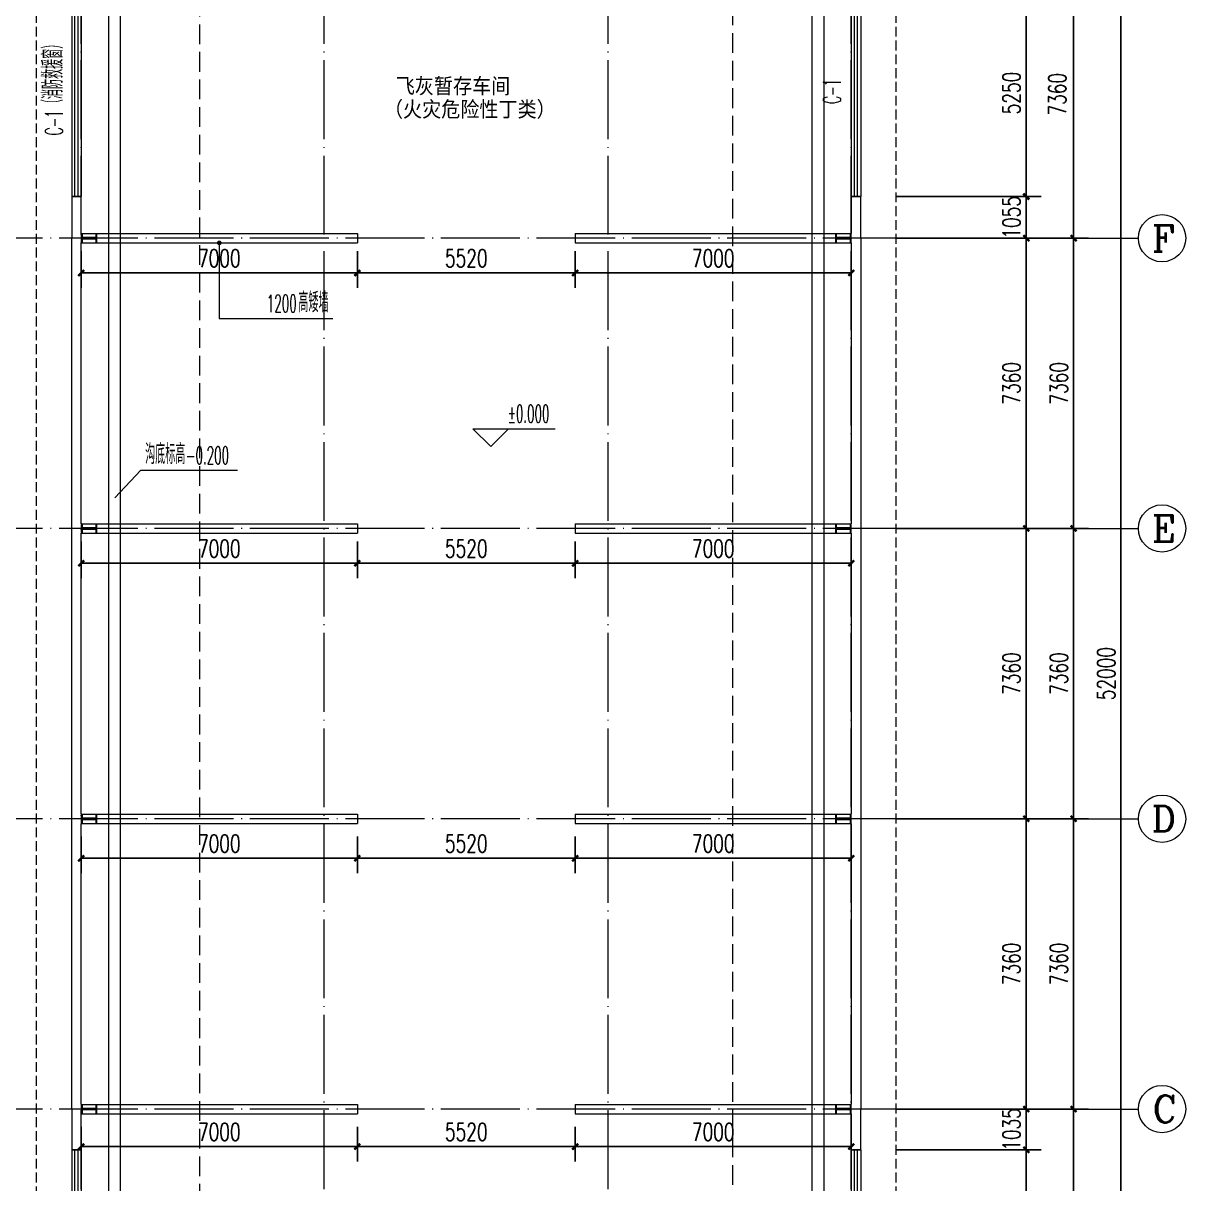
# Model space of a CAD drawing. Header units: inches. Extents: x -3733042 to -3450527, y 579159 to 997713.
# Drawn here: x -3712328 to -3682861, y 822457 to 851880 of the extents above; entities that cross this region are included whole.
import ezdxf

# ---------------------------------------------------------------- set-up
doc = ezdxf.new("R2010")
doc.units = ezdxf.units.IN
doc.header["$LTSCALE"] = 1000
doc.header["$MEASUREMENT"] = 0
doc.linetypes.add('DASH', pattern=[0.35, 0.25, -0.1])
doc.linetypes.add('DOTE', pattern=[2.42, 2, -0.2, 0.02, -0.2])
doc.layers.get('0').update_dxf_attribs({"lineweight": 18})
for name, color, linetype, lineweight in [('AXIS', 30, 'Continuous', 18), ('AXIS_TEXT', 7, 'Continuous', 18), ('COLUMN', 34, 'Continuous', 18), ('DIM_ELEV', 3, 'Continuous', 18), ('DIM_LEAD', 3, 'Continuous', 18), ('DOTE', 14, 'DOTE', 18), ('GROUND', 5, 'DASH', 18), ('PUB_DIM', 3, 'Continuous', 18), ('PUB_TEXT', 7, 'Continuous', 18), ('SURFACE', 255, 'Continuous', 18), ('WALL', 6, 'Continuous', 18), ('WINDOW', 4, 'Continuous', 18), ('WINDOW_TEXT', 7, 'Continuous', 18), ('地漏雨水管', 41, 'Continuous', 18)]:
    doc.layers.add(name, color=color, linetype=linetype, lineweight=lineweight)
doc.styles.add('_TCH_AXIS', font='complex.shx', dxfattribs={"bigfont": 'gbcbig.shx'})
doc.styles.add('_TCH_DIM', font='simplex.shx', dxfattribs={"width": 0.7, "bigfont": 'gbcbig.shx'})
doc.styles.add('_TCH_DIM_T3', font='simplex.shx', dxfattribs={"width": 0.705882, "bigfont": 'gbcbig.shx'})
doc.styles.add('_TCH_WINDOW', font='simplex.shx', dxfattribs={"width": 0.7, "bigfont": 'gbcbig.shx'})
doc.styles.add('COMPLEX', font='complex.shx')
doc.styles.add('HT', font='', dxfattribs={"width": 0.9})
doc.styles.get('HT').set_extended_font_data('黑体')
doc.dimstyles.new('_TCH_ARCH&&150', dxfattribs={"dimtxt": 446.25, "dimasz": 150, "dimexe": 375, "dimexo": 450, "dimgap": 150, "dimtad": 1, "dimdec": 0, "dimzin": 0, "dimdsep": 46, "dimtxsty": '_TCH_DIM_T3', "dimblk": 'ARCHTICK', "dimcen": 0.09, "dimdle": 300, "dimclrt": 7, "dimazin": 2, "dimtfac": 1, "dimtdec": 0, "dimtix": 1, "dimtmove": 2, "dimatfit": 3, "dimfxl": 1, "dimtolj": 1, "dimarcsym": 0})

# ---------------------------------------------------------------- blocks, each defined once
blk = doc.blocks.new('_ArchTick_2')
at = {"color": 0, "linetype": 'ByBlock'}
blk.add_lwpolyline([(-0.5, -0.5, 0.4, 0.4, 0), (0.5, 0.5, 0.4, 0.4, 0)], format="xyseb", dxfattribs=at)
blk = doc.blocks.new('*X626')
at = {"layer": 'AXIS', "color": 0, "lineweight": -2}
for p, q in [((-3690204, 823315), (-3686529, 823315)), ((-3686904, 818065), (-3686904, 823315)), ((-3690204, 818065), (-3686529, 818065))]:
    blk.add_line(p, q, dxfattribs=at)
at = {"layer": 'AXIS', "color": 0, "lineweight": -2, "xscale": 150, "yscale": 150, "zscale": 150}
for p, rotation in [((-3686904, 823315), 90), ((-3686904, 818065), 270)]:
    blk.add_blockref('_ArchTick_2', p, dxfattribs=dict(at, rotation=rotation))
at = {"layer": 'AXIS', "color": 7, "insert": (-3687277, 820690), "char_height": 446.2, "width": 1575, "attachment_point": 5, "rotation": 90, "style": '_TCH_DIM_T3'}
blk.add_mtext('5250', dxfattribs=at)
blk = doc.blocks.new('_ARCHTICK')
at = {"color": 0, "linetype": 'ByBlock', "const_width": 0.4}
blk.add_lwpolyline([(-0.5, -0.5), (0.5, 0.5)], dxfattribs=at)
blk = doc.blocks.new('*X627')
at = {"layer": 'AXIS', "color": 0, "lineweight": -2}
for p, q in [((-3686904, 824350), (-3686904, 824500)), ((-3690204, 824350), (-3686529, 824350)), ((-3686904, 823315), (-3686904, 824350)), ((-3690204, 823315), (-3686529, 823315)), ((-3686904, 823315), (-3686904, 823165))]:
    blk.add_line(p, q, dxfattribs=at)
at = {"layer": 'AXIS', "color": 0, "lineweight": -2, "xscale": 150, "yscale": 150, "zscale": 150}
for p, rotation in [((-3686904, 824350), 270), ((-3686904, 823315), 90)]:
    blk.add_blockref('_ArchTick_2', p, dxfattribs=dict(at, rotation=rotation))
at = {"layer": 'AXIS', "color": 7, "insert": (-3687277, 823833), "char_height": 446.2, "width": 1440, "attachment_point": 5, "rotation": 90, "style": '_TCH_DIM_T3'}
blk.add_mtext('1035', dxfattribs=at)
blk = doc.blocks.new('*X628')
at = {"layer": 'AXIS', "color": 0, "lineweight": -2}
for p, q in [((-3690204, 831710), (-3686529, 831710)), ((-3686904, 824350), (-3686904, 831710)), ((-3690204, 824350), (-3686529, 824350))]:
    blk.add_line(p, q, dxfattribs=at)
at = {"layer": 'AXIS', "color": 0, "lineweight": -2, "xscale": 150, "yscale": 150, "zscale": 150}
for p, rotation in [((-3686904, 831710), 90), ((-3686904, 824350), 270)]:
    blk.add_blockref('_ArchTick_2', p, dxfattribs=dict(at, rotation=rotation))
at = {"layer": 'AXIS', "color": 7, "insert": (-3687277, 828030), "char_height": 446.2, "width": 1620, "attachment_point": 5, "rotation": 90, "style": '_TCH_DIM_T3'}
blk.add_mtext('7360', dxfattribs=at)
blk = doc.blocks.new('*X629')
at = {"layer": 'AXIS', "color": 0, "lineweight": -2}
for p, q in [((-3690204, 839070), (-3686529, 839070)), ((-3686904, 831710), (-3686904, 839070)), ((-3690204, 831710), (-3686529, 831710))]:
    blk.add_line(p, q, dxfattribs=at)
at = {"layer": 'AXIS', "color": 0, "lineweight": -2, "xscale": 150, "yscale": 150, "zscale": 150}
for p, rotation in [((-3686904, 839070), 90), ((-3686904, 831710), 270)]:
    blk.add_blockref('_ArchTick_2', p, dxfattribs=dict(at, rotation=rotation))
at = {"layer": 'AXIS', "color": 7, "insert": (-3687277, 835390), "char_height": 446.2, "width": 1620, "attachment_point": 5, "rotation": 90, "style": '_TCH_DIM_T3'}
blk.add_mtext('7360', dxfattribs=at)
blk = doc.blocks.new('*X630')
at = {"layer": 'AXIS', "color": 0, "lineweight": -2}
for p, q in [((-3690204, 846430), (-3686529, 846430)), ((-3686904, 839070), (-3686904, 846430)), ((-3690204, 839070), (-3686529, 839070))]:
    blk.add_line(p, q, dxfattribs=at)
at = {"layer": 'AXIS', "color": 0, "lineweight": -2, "xscale": 150, "yscale": 150, "zscale": 150}
for p, rotation in [((-3686904, 846430), 90), ((-3686904, 839070), 270)]:
    blk.add_blockref('_ArchTick_2', p, dxfattribs=dict(at, rotation=rotation))
at = {"layer": 'AXIS', "color": 7, "insert": (-3687277, 842750), "char_height": 446.2, "width": 1620, "attachment_point": 5, "rotation": 90, "style": '_TCH_DIM_T3'}
blk.add_mtext('7360', dxfattribs=at)
blk = doc.blocks.new('*X631')
at = {"layer": 'AXIS', "color": 0, "lineweight": -2}
for p, q in [((-3690204, 847485), (-3686529, 847485)), ((-3686904, 847485), (-3686904, 847635)), ((-3686904, 846430), (-3686904, 847485)), ((-3690204, 846430), (-3686529, 846430)), ((-3686904, 846430), (-3686904, 846280))]:
    blk.add_line(p, q, dxfattribs=at)
at = {"layer": 'AXIS', "color": 0, "lineweight": -2, "xscale": 150, "yscale": 150, "zscale": 150}
for p, rotation in [((-3686904, 847485), 270), ((-3686904, 846430), 90)]:
    blk.add_blockref('_ArchTick_2', p, dxfattribs=dict(at, rotation=rotation))
at = {"layer": 'AXIS', "color": 7, "insert": (-3687277, 846958), "char_height": 446.2, "width": 1440, "attachment_point": 5, "rotation": 90, "style": '_TCH_DIM_T3'}
blk.add_mtext('1055', dxfattribs=at)
blk = doc.blocks.new('*X632')
at = {"layer": 'AXIS', "color": 0, "lineweight": -2}
for p, q in [((-3690204, 852735), (-3686529, 852735)), ((-3686904, 847485), (-3686904, 852735)), ((-3690204, 847485), (-3686529, 847485))]:
    blk.add_line(p, q, dxfattribs=at)
at = {"layer": 'AXIS', "color": 0, "lineweight": -2, "xscale": 150, "yscale": 150, "zscale": 150}
for p, rotation in [((-3686904, 852735), 90), ((-3686904, 847485), 270)]:
    blk.add_blockref('_ArchTick_2', p, dxfattribs=dict(at, rotation=rotation))
at = {"layer": 'AXIS', "color": 7, "insert": (-3687277, 850110), "char_height": 446.2, "width": 1575, "attachment_point": 5, "rotation": 90, "style": '_TCH_DIM_T3'}
blk.add_mtext('5250', dxfattribs=at)
blk = doc.blocks.new('*X638')
at = {"layer": 'AXIS', "color": 0, "lineweight": -2}
for p, q in [((-3689004, 824350), (-3685329, 824350)), ((-3685704, 816990), (-3685704, 824350)), ((-3689004, 816990), (-3685329, 816990))]:
    blk.add_line(p, q, dxfattribs=at)
at = {"layer": 'AXIS', "color": 0, "lineweight": -2, "xscale": 150, "yscale": 150, "zscale": 150}
for p, rotation in [((-3685704, 824350), 90), ((-3685704, 816990), 270)]:
    blk.add_blockref('_ArchTick_2', p, dxfattribs=dict(at, rotation=rotation))
at = {"layer": 'AXIS', "color": 7, "insert": (-3686077, 820670), "char_height": 446.2, "width": 1620, "attachment_point": 5, "rotation": 90, "style": '_TCH_DIM_T3'}
blk.add_mtext('7360', dxfattribs=at)
blk = doc.blocks.new('*X639')
at = {"layer": 'AXIS', "color": 0, "lineweight": -2}
for p, q in [((-3689004, 831710), (-3685329, 831710)), ((-3685704, 824350), (-3685704, 831710)), ((-3689004, 824350), (-3685329, 824350))]:
    blk.add_line(p, q, dxfattribs=at)
at = {"layer": 'AXIS', "color": 0, "lineweight": -2, "xscale": 150, "yscale": 150, "zscale": 150}
for p, rotation in [((-3685704, 831710), 90), ((-3685704, 824350), 270)]:
    blk.add_blockref('_ArchTick_2', p, dxfattribs=dict(at, rotation=rotation))
at = {"layer": 'AXIS', "color": 7, "insert": (-3686077, 828030), "char_height": 446.2, "width": 1620, "attachment_point": 5, "rotation": 90, "style": '_TCH_DIM_T3'}
blk.add_mtext('7360', dxfattribs=at)
blk = doc.blocks.new('*X640')
at = {"layer": 'AXIS', "color": 0, "lineweight": -2}
for p, q in [((-3689004, 839070), (-3685329, 839070)), ((-3685704, 831710), (-3685704, 839070)), ((-3689004, 831710), (-3685329, 831710))]:
    blk.add_line(p, q, dxfattribs=at)
at = {"layer": 'AXIS', "color": 0, "lineweight": -2, "xscale": 150, "yscale": 150, "zscale": 150}
for p, rotation in [((-3685704, 839070), 90), ((-3685704, 831710), 270)]:
    blk.add_blockref('_ArchTick_2', p, dxfattribs=dict(at, rotation=rotation))
at = {"layer": 'AXIS', "color": 7, "insert": (-3686077, 835390), "char_height": 446.2, "width": 1620, "attachment_point": 5, "rotation": 90, "style": '_TCH_DIM_T3'}
blk.add_mtext('7360', dxfattribs=at)
blk = doc.blocks.new('*X641')
at = {"layer": 'AXIS', "color": 0, "lineweight": -2}
for p, q in [((-3689004, 846430), (-3685329, 846430)), ((-3685704, 839070), (-3685704, 846430)), ((-3689004, 839070), (-3685329, 839070))]:
    blk.add_line(p, q, dxfattribs=at)
at = {"layer": 'AXIS', "color": 0, "lineweight": -2, "xscale": 150, "yscale": 150, "zscale": 150}
for p, rotation in [((-3685704, 846430), 90), ((-3685704, 839070), 270)]:
    blk.add_blockref('_ArchTick_2', p, dxfattribs=dict(at, rotation=rotation))
at = {"layer": 'AXIS', "color": 7, "insert": (-3686077, 842750), "char_height": 446.2, "width": 1620, "attachment_point": 5, "rotation": 90, "style": '_TCH_DIM_T3'}
blk.add_mtext('7360', dxfattribs=at)
blk = doc.blocks.new('*X642')
at = {"layer": 'AXIS', "color": 0, "lineweight": -2}
for p, q in [((-3689004, 853790), (-3685329, 853790)), ((-3685704, 846430), (-3685704, 853790)), ((-3689004, 846430), (-3685329, 846430))]:
    blk.add_line(p, q, dxfattribs=at)
at = {"layer": 'AXIS', "color": 0, "lineweight": -2, "xscale": 150, "yscale": 150, "zscale": 150}
for p, rotation in [((-3685704, 853790), 90), ((-3685704, 846430), 270)]:
    blk.add_blockref('_ArchTick_2', p, dxfattribs=dict(at, rotation=rotation))
at = {"layer": 'AXIS', "color": 7, "insert": (-3686116, 850080), "char_height": 446.2, "width": 1620, "attachment_point": 5, "rotation": 90, "style": '_TCH_DIM_T3'}
blk.add_mtext('7360', dxfattribs=at)
blk = doc.blocks.new('*X645')
at = {"layer": 'AXIS', "color": 0, "lineweight": -2}
for p, q in [((-3688554, 861390), (-3684129, 861390)), ((-3684504, 809390), (-3684504, 861390)), ((-3688554, 809390), (-3684129, 809390))]:
    blk.add_line(p, q, dxfattribs=at)
at = {"layer": 'AXIS', "color": 0, "lineweight": -2, "xscale": 150, "yscale": 150, "zscale": 150}
for p, rotation in [((-3684504, 861390), 90), ((-3684504, 809390), 270)]:
    blk.add_blockref('_ArchTick_2', p, dxfattribs=dict(at, rotation=rotation))
at = {"layer": 'AXIS', "color": 7, "insert": (-3684877, 835390), "char_height": 446.2, "width": 2070, "attachment_point": 5, "rotation": 90, "style": '_TCH_DIM_T3'}
blk.add_mtext('52000', dxfattribs=at)
blk = doc.blocks.new('*X669')
at = {"layer": 'PUB_DIM', "color": 0, "lineweight": -2}
for p, q in [((-3710859, 823900), (-3710859, 823023)), ((-3703859, 823900), (-3703859, 823023)), ((-3710859, 823398), (-3703859, 823398))]:
    blk.add_line(p, q, dxfattribs=at)
at = {"layer": 'PUB_DIM', "color": 0, "lineweight": -2, "xscale": 150, "yscale": 150, "zscale": 150, "rotation": 180}
blk.add_blockref('_ArchTick_2', (-3710859, 823398), dxfattribs=at)
at = {"layer": 'PUB_DIM', "color": 0, "lineweight": -2, "xscale": 150, "yscale": 150, "zscale": 150}
blk.add_blockref('_ArchTick_2', (-3703859, 823398), dxfattribs=at)
at = {"layer": 'PUB_DIM', "color": 7, "insert": (-3707359, 823771), "char_height": 446.2, "width": 1665, "attachment_point": 5, "style": '_TCH_DIM_T3'}
blk.add_mtext('7000', dxfattribs=at)
blk = doc.blocks.new('*X670')
at = {"layer": 'PUB_DIM', "color": 0, "lineweight": -2}
for p, q in [((-3703859, 823900), (-3703859, 823023)), ((-3698339, 823900), (-3698339, 823023)), ((-3703859, 823398), (-3698339, 823398))]:
    blk.add_line(p, q, dxfattribs=at)
at = {"layer": 'PUB_DIM', "color": 0, "lineweight": -2, "xscale": 150, "yscale": 150, "zscale": 150, "rotation": 180}
blk.add_blockref('_ArchTick_2', (-3703859, 823398), dxfattribs=at)
at = {"layer": 'PUB_DIM', "color": 0, "lineweight": -2, "xscale": 150, "yscale": 150, "zscale": 150}
blk.add_blockref('_ArchTick_2', (-3698339, 823398), dxfattribs=at)
at = {"layer": 'PUB_DIM', "color": 7, "insert": (-3701099, 823771), "char_height": 446.2, "width": 1575, "attachment_point": 5, "style": '_TCH_DIM_T3'}
blk.add_mtext('5520', dxfattribs=at)
blk = doc.blocks.new('*X671')
at = {"layer": 'PUB_DIM', "color": 0, "lineweight": -2}
for p, q in [((-3698339, 823900), (-3698339, 823023)), ((-3691339, 823900), (-3691339, 823023)), ((-3698339, 823398), (-3691339, 823398))]:
    blk.add_line(p, q, dxfattribs=at)
at = {"layer": 'PUB_DIM', "color": 0, "lineweight": -2, "xscale": 150, "yscale": 150, "zscale": 150, "rotation": 180}
blk.add_blockref('_ArchTick_2', (-3698339, 823398), dxfattribs=at)
at = {"layer": 'PUB_DIM', "color": 0, "lineweight": -2, "xscale": 150, "yscale": 150, "zscale": 150}
blk.add_blockref('_ArchTick_2', (-3691339, 823398), dxfattribs=at)
at = {"layer": 'PUB_DIM', "color": 7, "insert": (-3694839, 823771), "char_height": 446.2, "width": 1665, "attachment_point": 5, "style": '_TCH_DIM_T3'}
blk.add_mtext('7000', dxfattribs=at)
blk = doc.blocks.new('*X672')
at = {"layer": 'PUB_DIM', "color": 0, "lineweight": -2}
for p, q in [((-3710859, 831260), (-3710859, 830333)), ((-3703859, 831260), (-3703859, 830333)), ((-3710859, 830708), (-3703859, 830708))]:
    blk.add_line(p, q, dxfattribs=at)
at = {"layer": 'PUB_DIM', "color": 0, "lineweight": -2, "xscale": 150, "yscale": 150, "zscale": 150, "rotation": 180}
blk.add_blockref('_ArchTick_2', (-3710859, 830708), dxfattribs=at)
at = {"layer": 'PUB_DIM', "color": 0, "lineweight": -2, "xscale": 150, "yscale": 150, "zscale": 150}
blk.add_blockref('_ArchTick_2', (-3703859, 830708), dxfattribs=at)
at = {"layer": 'PUB_DIM', "color": 7, "insert": (-3707359, 831081), "char_height": 446.2, "width": 1665, "attachment_point": 5, "style": '_TCH_DIM_T3'}
blk.add_mtext('7000', dxfattribs=at)
blk = doc.blocks.new('*X673')
at = {"layer": 'PUB_DIM', "color": 0, "lineweight": -2}
for p, q in [((-3703859, 831260), (-3703859, 830333)), ((-3698339, 831260), (-3698339, 830333)), ((-3703859, 830708), (-3698339, 830708))]:
    blk.add_line(p, q, dxfattribs=at)
at = {"layer": 'PUB_DIM', "color": 0, "lineweight": -2, "xscale": 150, "yscale": 150, "zscale": 150, "rotation": 180}
blk.add_blockref('_ArchTick_2', (-3703859, 830708), dxfattribs=at)
at = {"layer": 'PUB_DIM', "color": 0, "lineweight": -2, "xscale": 150, "yscale": 150, "zscale": 150}
blk.add_blockref('_ArchTick_2', (-3698339, 830708), dxfattribs=at)
at = {"layer": 'PUB_DIM', "color": 7, "insert": (-3701099, 831081), "char_height": 446.2, "width": 1575, "attachment_point": 5, "style": '_TCH_DIM_T3'}
blk.add_mtext('5520', dxfattribs=at)
blk = doc.blocks.new('*X674')
at = {"layer": 'PUB_DIM', "color": 0, "lineweight": -2}
for p, q in [((-3698339, 831260), (-3698339, 830333)), ((-3691339, 831260), (-3691339, 830333)), ((-3698339, 830708), (-3691339, 830708))]:
    blk.add_line(p, q, dxfattribs=at)
at = {"layer": 'PUB_DIM', "color": 0, "lineweight": -2, "xscale": 150, "yscale": 150, "zscale": 150, "rotation": 180}
blk.add_blockref('_ArchTick_2', (-3698339, 830708), dxfattribs=at)
at = {"layer": 'PUB_DIM', "color": 0, "lineweight": -2, "xscale": 150, "yscale": 150, "zscale": 150}
blk.add_blockref('_ArchTick_2', (-3691339, 830708), dxfattribs=at)
at = {"layer": 'PUB_DIM', "color": 7, "insert": (-3694839, 831081), "char_height": 446.2, "width": 1665, "attachment_point": 5, "style": '_TCH_DIM_T3'}
blk.add_mtext('7000', dxfattribs=at)
blk = doc.blocks.new('*X675')
at = {"layer": 'PUB_DIM', "color": 0, "lineweight": -2}
for p, q in [((-3710859, 838740), (-3710859, 837813)), ((-3703859, 838740), (-3703859, 837813)), ((-3710859, 838188), (-3703859, 838188))]:
    blk.add_line(p, q, dxfattribs=at)
at = {"layer": 'PUB_DIM', "color": 0, "lineweight": -2, "xscale": 150, "yscale": 150, "zscale": 150, "rotation": 180}
blk.add_blockref('_ArchTick_2', (-3710859, 838188), dxfattribs=at)
at = {"layer": 'PUB_DIM', "color": 0, "lineweight": -2, "xscale": 150, "yscale": 150, "zscale": 150}
blk.add_blockref('_ArchTick_2', (-3703859, 838188), dxfattribs=at)
at = {"layer": 'PUB_DIM', "color": 7, "insert": (-3707359, 838561), "char_height": 446.2, "width": 1665, "attachment_point": 5, "style": '_TCH_DIM_T3'}
blk.add_mtext('7000', dxfattribs=at)
blk = doc.blocks.new('*X676')
at = {"layer": 'PUB_DIM', "color": 0, "lineweight": -2}
for p, q in [((-3703859, 838740), (-3703859, 837813)), ((-3698339, 838740), (-3698339, 837813)), ((-3703859, 838188), (-3698339, 838188))]:
    blk.add_line(p, q, dxfattribs=at)
at = {"layer": 'PUB_DIM', "color": 0, "lineweight": -2, "xscale": 150, "yscale": 150, "zscale": 150, "rotation": 180}
blk.add_blockref('_ArchTick_2', (-3703859, 838188), dxfattribs=at)
at = {"layer": 'PUB_DIM', "color": 0, "lineweight": -2, "xscale": 150, "yscale": 150, "zscale": 150}
blk.add_blockref('_ArchTick_2', (-3698339, 838188), dxfattribs=at)
at = {"layer": 'PUB_DIM', "color": 7, "insert": (-3701099, 838561), "char_height": 446.2, "width": 1575, "attachment_point": 5, "style": '_TCH_DIM_T3'}
blk.add_mtext('5520', dxfattribs=at)
blk = doc.blocks.new('*X677')
at = {"layer": 'PUB_DIM', "color": 0, "lineweight": -2}
for p, q in [((-3698339, 838740), (-3698339, 837813)), ((-3691339, 838740), (-3691339, 837813)), ((-3698339, 838188), (-3691339, 838188))]:
    blk.add_line(p, q, dxfattribs=at)
at = {"layer": 'PUB_DIM', "color": 0, "lineweight": -2, "xscale": 150, "yscale": 150, "zscale": 150, "rotation": 180}
blk.add_blockref('_ArchTick_2', (-3698339, 838188), dxfattribs=at)
at = {"layer": 'PUB_DIM', "color": 0, "lineweight": -2, "xscale": 150, "yscale": 150, "zscale": 150}
blk.add_blockref('_ArchTick_2', (-3691339, 838188), dxfattribs=at)
at = {"layer": 'PUB_DIM', "color": 7, "insert": (-3694839, 838561), "char_height": 446.2, "width": 1665, "attachment_point": 5, "style": '_TCH_DIM_T3'}
blk.add_mtext('7000', dxfattribs=at)
blk = doc.blocks.new('*X678')
at = {"layer": 'PUB_DIM', "color": 0, "lineweight": -2}
for p, q in [((-3710859, 846100), (-3710859, 845173)), ((-3703859, 846100), (-3703859, 845173)), ((-3710859, 845548), (-3703859, 845548))]:
    blk.add_line(p, q, dxfattribs=at)
at = {"layer": 'PUB_DIM', "color": 0, "lineweight": -2, "xscale": 150, "yscale": 150, "zscale": 150, "rotation": 180}
blk.add_blockref('_ArchTick_2', (-3710859, 845548), dxfattribs=at)
at = {"layer": 'PUB_DIM', "color": 0, "lineweight": -2, "xscale": 150, "yscale": 150, "zscale": 150}
blk.add_blockref('_ArchTick_2', (-3703859, 845548), dxfattribs=at)
at = {"layer": 'PUB_DIM', "color": 7, "insert": (-3707359, 845921), "char_height": 446.2, "width": 1665, "attachment_point": 5, "style": '_TCH_DIM_T3'}
blk.add_mtext('7000', dxfattribs=at)
blk = doc.blocks.new('*X679')
at = {"layer": 'PUB_DIM', "color": 0, "lineweight": -2}
for p, q in [((-3703859, 846100), (-3703859, 845173)), ((-3698339, 846100), (-3698339, 845173)), ((-3703859, 845548), (-3698339, 845548))]:
    blk.add_line(p, q, dxfattribs=at)
at = {"layer": 'PUB_DIM', "color": 0, "lineweight": -2, "xscale": 150, "yscale": 150, "zscale": 150, "rotation": 180}
blk.add_blockref('_ArchTick_2', (-3703859, 845548), dxfattribs=at)
at = {"layer": 'PUB_DIM', "color": 0, "lineweight": -2, "xscale": 150, "yscale": 150, "zscale": 150}
blk.add_blockref('_ArchTick_2', (-3698339, 845548), dxfattribs=at)
at = {"layer": 'PUB_DIM', "color": 7, "insert": (-3701099, 845921), "char_height": 446.2, "width": 1575, "attachment_point": 5, "style": '_TCH_DIM_T3'}
blk.add_mtext('5520', dxfattribs=at)
blk = doc.blocks.new('*X680')
at = {"layer": 'PUB_DIM', "color": 0, "lineweight": -2}
for p, q in [((-3698339, 846100), (-3698339, 845173)), ((-3691339, 846100), (-3691339, 845173)), ((-3698339, 845548), (-3691339, 845548))]:
    blk.add_line(p, q, dxfattribs=at)
at = {"layer": 'PUB_DIM', "color": 0, "lineweight": -2, "xscale": 150, "yscale": 150, "zscale": 150, "rotation": 180}
blk.add_blockref('_ArchTick_2', (-3698339, 845548), dxfattribs=at)
at = {"layer": 'PUB_DIM', "color": 0, "lineweight": -2, "xscale": 150, "yscale": 150, "zscale": 150}
blk.add_blockref('_ArchTick_2', (-3691339, 845548), dxfattribs=at)
at = {"layer": 'PUB_DIM', "color": 7, "insert": (-3694839, 845921), "char_height": 446.2, "width": 1665, "attachment_point": 5, "style": '_TCH_DIM_T3'}
blk.add_mtext('7000', dxfattribs=at)
blk = doc.blocks.new('_AXISO')
blk.add_circle((0, 0), 0.5)
at = {"layer": 'AXIS_TEXT', "style": 'COMPLEX', "width": 1.04167}
blk.add_attdef('A', (-0.25, -0.28), '', height=0.56, dxfattribs=at)
blk = doc.blocks.new('$WINLIB2D$00000001')
at = {"color": 0}
for points in [[(-0.5, 0.5), (-0.5, -0.5)], [(-0.5, 0.5), (0.5, 0.5)], [(0.5, -0.5), (0.5, 0.5)], [(0.5, 0.1667), (-0.5, 0.1667)], [(0.5, -0.1667), (-0.5, -0.1667)], [(-0.5, -0.5), (0.5, -0.5)]]:
    blk.add_lwpolyline(points, dxfattribs=at)

msp = doc.modelspace()

# ---------------------------------------------------------------- linework, layer by layer
at = {"layer": 'AXIS'}
for p, q in [((-3690060.9, 846430.1), (-3684060.9, 846430.1)), ((-3690060.9, 839070.1), (-3684060.9, 839070.1)), ((-3690060.9, 831710.1), (-3684060.9, 831710.1)), ((-3690060.9, 824350.1), (-3684060.9, 824350.1))]:
    msp.add_line(p, q, dxfattribs=at)
at = {"layer": 'COLUMN'}
for p, q in [((-3710829.6, 846530.1), (-3710859.6, 846530.1)), ((-3710859.6, 846530.1), (-3710859.6, 846330.1)), ((-3710859.6, 846330.1), (-3710829.6, 846330.1)), ((-3710829.6, 846445.1), (-3710829.6, 846530.1)), ((-3710489.6, 846445.1), (-3710829.6, 846445.1)), ((-3710829.6, 846330.1), (-3710829.6, 846415.1)), ((-3710829.6, 846415.1), (-3710489.6, 846415.1)), ((-3710459.6, 846530.1), (-3710489.6, 846530.1)), ((-3710489.6, 846530.1), (-3710489.6, 846445.1)), ((-3710489.6, 846415.1), (-3710489.6, 846330.1)), ((-3710489.6, 846330.1), (-3710459.6, 846330.1)), ((-3710459.6, 846330.1), (-3710459.6, 846530.1)), ((-3691709.6, 846530.1), (-3691739.6, 846530.1)), ((-3691739.6, 846530.1), (-3691739.6, 846330.1)), ((-3691739.6, 846330.1), (-3691709.6, 846330.1)), ((-3691709.6, 846445.1), (-3691709.6, 846530.1)), ((-3691369.6, 846445.1), (-3691709.6, 846445.1)), ((-3691709.6, 846330.1), (-3691709.6, 846415.1)), ((-3691709.6, 846415.1), (-3691369.6, 846415.1)), ((-3691339.6, 846530.1), (-3691369.6, 846530.1)), ((-3691369.6, 846530.1), (-3691369.6, 846445.1)), ((-3691369.6, 846415.1), (-3691369.6, 846330.1)), ((-3691369.6, 846330.1), (-3691339.6, 846330.1)), ((-3691339.6, 846330.1), (-3691339.6, 846530.1)), ((-3710829.6, 839170.1), (-3710859.6, 839170.1)), ((-3710859.6, 839170.1), (-3710859.6, 838970.1)), ((-3710859.6, 838970.1), (-3710829.6, 838970.1)), ((-3710829.6, 839085.1), (-3710829.6, 839170.1)), ((-3710489.6, 839085.1), (-3710829.6, 839085.1)), ((-3710829.6, 838970.1), (-3710829.6, 839055.1)), ((-3710829.6, 839055.1), (-3710489.6, 839055.1)), ((-3710459.6, 839170.1), (-3710489.6, 839170.1)), ((-3710489.6, 839170.1), (-3710489.6, 839085.1)), ((-3710489.6, 839055.1), (-3710489.6, 838970.1)), ((-3710489.6, 838970.1), (-3710459.6, 838970.1)), ((-3710459.6, 838970.1), (-3710459.6, 839170.1)), ((-3691709.6, 839170.1), (-3691739.6, 839170.1)), ((-3691739.6, 839170.1), (-3691739.6, 838970.1)), ((-3691739.6, 838970.1), (-3691709.6, 838970.1)), ((-3691709.6, 839085.1), (-3691709.6, 839170.1)), ((-3691369.6, 839085.1), (-3691709.6, 839085.1)), ((-3691709.6, 838970.1), (-3691709.6, 839055.1)), ((-3691709.6, 839055.1), (-3691369.6, 839055.1)), ((-3691339.6, 839170.1), (-3691369.6, 839170.1)), ((-3691369.6, 839170.1), (-3691369.6, 839085.1)), ((-3691369.6, 839055.1), (-3691369.6, 838970.1)), ((-3691369.6, 838970.1), (-3691339.6, 838970.1)), ((-3691339.6, 838970.1), (-3691339.6, 839170.1)), ((-3710829.6, 831810.1), (-3710859.6, 831810.1)), ((-3710859.6, 831810.1), (-3710859.6, 831610.1)), ((-3710859.6, 831610.1), (-3710829.6, 831610.1)), ((-3710829.6, 831725.1), (-3710829.6, 831810.1)), ((-3710489.6, 831725.1), (-3710829.6, 831725.1)), ((-3710829.6, 831610.1), (-3710829.6, 831695.1)), ((-3710829.6, 831695.1), (-3710489.6, 831695.1)), ((-3710459.6, 831810.1), (-3710489.6, 831810.1)), ((-3710489.6, 831810.1), (-3710489.6, 831725.1)), ((-3710489.6, 831695.1), (-3710489.6, 831610.1)), ((-3710489.6, 831610.1), (-3710459.6, 831610.1)), ((-3710459.6, 831610.1), (-3710459.6, 831810.1)), ((-3691709.6, 831810.1), (-3691739.6, 831810.1)), ((-3691739.6, 831810.1), (-3691739.6, 831610.1)), ((-3691739.6, 831610.1), (-3691709.6, 831610.1)), ((-3691709.6, 831725.1), (-3691709.6, 831810.1)), ((-3691369.6, 831725.1), (-3691709.6, 831725.1)), ((-3691709.6, 831610.1), (-3691709.6, 831695.1)), ((-3691709.6, 831695.1), (-3691369.6, 831695.1)), ((-3691339.6, 831810.1), (-3691369.6, 831810.1)), ((-3691369.6, 831810.1), (-3691369.6, 831725.1)), ((-3691369.6, 831695.1), (-3691369.6, 831610.1)), ((-3691369.6, 831610.1), (-3691339.6, 831610.1)), ((-3691339.6, 831610.1), (-3691339.6, 831810.1)), ((-3710829.6, 824450.1), (-3710859.6, 824450.1)), ((-3710859.6, 824450.1), (-3710859.6, 824250.1)), ((-3710859.6, 824250.1), (-3710829.6, 824250.1)), ((-3710829.6, 824365.1), (-3710829.6, 824450.1)), ((-3710489.6, 824365.1), (-3710829.6, 824365.1)), ((-3710829.6, 824250.1), (-3710829.6, 824335.1)), ((-3710829.6, 824335.1), (-3710489.6, 824335.1)), ((-3710459.6, 824450.1), (-3710489.6, 824450.1)), ((-3710489.6, 824450.1), (-3710489.6, 824365.1)), ((-3710489.6, 824335.1), (-3710489.6, 824250.1)), ((-3710489.6, 824250.1), (-3710459.6, 824250.1)), ((-3710459.6, 824250.1), (-3710459.6, 824450.1)), ((-3691709.6, 824450.1), (-3691739.6, 824450.1)), ((-3691739.6, 824450.1), (-3691739.6, 824250.1)), ((-3691739.6, 824250.1), (-3691709.6, 824250.1)), ((-3691709.6, 824365.1), (-3691709.6, 824450.1)), ((-3691369.6, 824365.1), (-3691709.6, 824365.1)), ((-3691709.6, 824250.1), (-3691709.6, 824335.1)), ((-3691709.6, 824335.1), (-3691369.6, 824335.1)), ((-3691339.6, 824450.1), (-3691369.6, 824450.1)), ((-3691369.6, 824450.1), (-3691369.6, 824365.1)), ((-3691369.6, 824335.1), (-3691369.6, 824250.1)), ((-3691369.6, 824250.1), (-3691339.6, 824250.1)), ((-3691339.6, 824250.1), (-3691339.6, 824450.1))]:
    msp.add_line(p, q, dxfattribs=at)
at = {"layer": 'DIM_ELEV'}
for p, q in [((-3700478.5, 841147.7), (-3700928.5, 841597.7)), ((-3700928.5, 841597.7), (-3698848.4, 841597.7)), ((-3700478.5, 841147.7), (-3700028.5, 841597.7))]:
    msp.add_line(p, q, dxfattribs=at)
at = {"layer": 'DIM_LEAD'}
for p, q in [((-3707358.9, 846310.1), (-3707358.9, 844393.9)), ((-3707358.9, 844393.9), (-3704477.2, 844393.9)), ((-3710008.9, 839849.3), (-3709347.1, 840544.8)), ((-3709347.1, 840544.8), (-3706893.9, 840544.8))]:
    msp.add_line(p, q, dxfattribs=at)
msp.add_lwpolyline([(-3707358.9, 846340.1, 60, 60, 1), (-3707358.9, 846280.1, 60, 60, 1)], format="xyseb", close=True, dxfattribs=at)
at = {"layer": 'DOTE'}
for p, q in [((-3710859.6, 805380.6), (-3710859.6, 865343.1)), ((-3704699.6, 805380.6), (-3704699.6, 865343.1)), ((-3697499.6, 805380.6), (-3697499.6, 865343.1)), ((-3691339.6, 805380.6), (-3691339.6, 865343.1)), ((-3690060.9, 846430.1), (-3713856.5, 846430.1)), ((-3690060.9, 839070.1), (-3713856.5, 839070.1)), ((-3690060.9, 831710.1), (-3713856.5, 831710.1)), ((-3690060.9, 824350.1), (-3713856.5, 824350.1))]:
    msp.add_line(p, q, dxfattribs=at)
at = {"layer": 'GROUND'}
for points in [[(-3703798.9, 862290.8), (-3711998.9, 862290.8), (-3711998.9, 808490.8), (-3703798.9, 808490.8)], [(-3698398.9, 808490.8), (-3690198.9, 808490.1), (-3690198.9, 862290.8), (-3698398.9, 862290.8)]]:
    msp.add_lwpolyline(points, dxfattribs=at)
at = {"layer": 'SURFACE', "linetype": 'DASH', "ltscale": 2}
msp.add_lwpolyline([(-3707859.6, 812630.1), (-3694338.9, 812630.1), (-3694338.9, 858150.8), (-3707859.6, 858150.8)], close=True, dxfattribs=at)
at = {"layer": 'WALL'}
for p, q in [((-3710858.9, 847485.1), (-3711098.9, 847485.1)), ((-3711098.9, 847485.1), (-3711098.9, 846430.1)), ((-3710858.9, 846550.1), (-3710858.9, 847485.1)), ((-3691098.9, 847485.1), (-3691338.9, 847485.1)), ((-3691338.9, 847485.1), (-3691338.9, 846550.1)), ((-3691098.9, 846430.1), (-3691098.9, 847485.1)), ((-3711098.9, 839070.1), (-3711098.9, 846430.1)), ((-3710858.9, 846550.1), (-3703858.9, 846550.1)), ((-3710858.9, 846310.1), (-3703858.9, 846310.1)), ((-3710858.9, 839190.1), (-3710858.9, 846310.1)), ((-3703858.9, 846550.1), (-3703858.9, 846310.1)), ((-3698338.9, 846550.1), (-3691338.9, 846550.1)), ((-3698338.9, 846550.1), (-3698338.9, 846310.1)), ((-3698338.9, 846310.1), (-3691338.9, 846310.1)), ((-3691338.9, 846310.1), (-3691338.9, 839190.1)), ((-3691098.9, 846430.1), (-3691098.9, 839070.1)), ((-3711098.9, 831710.1), (-3711098.9, 839070.1)), ((-3710858.9, 839190.1), (-3703858.9, 839190.1)), ((-3710858.9, 838950.1), (-3703858.9, 838950.1)), ((-3710858.9, 831830.1), (-3710858.9, 838950.1)), ((-3703858.9, 839190.1), (-3703858.9, 838950.1)), ((-3698338.9, 839190.1), (-3691338.9, 839190.1)), ((-3698338.9, 839190.1), (-3698338.9, 838950.1)), ((-3698338.9, 838950.1), (-3691338.9, 838950.1)), ((-3691338.9, 838950.1), (-3691338.9, 831830.1)), ((-3691098.9, 839070.1), (-3691098.9, 831710.1)), ((-3711098.9, 824350.1), (-3711098.9, 831710.1)), ((-3710858.9, 831830.1), (-3703858.9, 831830.1)), ((-3710858.9, 831590.1), (-3703858.9, 831590.1)), ((-3710858.9, 824470.1), (-3710858.9, 831590.1)), ((-3703858.9, 831830.1), (-3703858.9, 831590.1)), ((-3698338.9, 831830.1), (-3691338.9, 831830.1)), ((-3698338.9, 831830.1), (-3698338.9, 831590.1)), ((-3698338.9, 831590.1), (-3691338.9, 831590.1)), ((-3691338.9, 831590.1), (-3691338.9, 824470.1)), ((-3691098.9, 831710.1), (-3691098.9, 824350.1)), ((-3711098.9, 824350.1), (-3711098.9, 823315.5)), ((-3710858.9, 824470.1), (-3703858.9, 824470.1)), ((-3710858.9, 824230.1), (-3703858.9, 824230.1)), ((-3710858.9, 823315.5), (-3710858.9, 824230.1)), ((-3703858.9, 824470.1), (-3703858.9, 824230.1)), ((-3698338.9, 824470.1), (-3691338.9, 824470.1)), ((-3698338.9, 824470.1), (-3698338.9, 824230.1)), ((-3698338.9, 824230.1), (-3691338.9, 824230.1)), ((-3691338.9, 824230.1), (-3691338.9, 823315.5)), ((-3691098.9, 823315.5), (-3691098.9, 824350.1)), ((-3711098.9, 823315.5), (-3710858.9, 823315.5)), ((-3691338.9, 823315.5), (-3691098.9, 823315.5))]:
    msp.add_line(p, q, dxfattribs=at)
at = {"layer": '地漏雨水管'}
for points in [[(-3710158.9, 860450.8), (-3692038.9, 860450.8), (-3692038.9, 810330.8), (-3710158.9, 810330.8)], [(-3709858.9, 860150.8), (-3692338.9, 860150.8), (-3692338.9, 810630.8), (-3709858.9, 810630.8)]]:
    msp.add_lwpolyline(points, close=True, dxfattribs=at)

# ---------------------------------------------------------------- block references
at = {"layer": 'AXIS'}
ref = msp.add_blockref('_AXISO', (-3683460.9, 846430.1), dxfattribs=dict(at, xscale=1200, yscale=1200, zscale=1200))
ref.add_attrib('A', 'F', (-3683715.5, 846096.1), dxfattribs={"layer": 'AXIS_TEXT', "height": 668.2, "style": '_TCH_AXIS'})
ref = msp.add_blockref('_AXISO', (-3683460.9, 839070.1), dxfattribs=dict(at, xscale=1200, yscale=1200, zscale=1200))
ref.add_attrib('A', 'E', (-3683715.5, 838736.1), dxfattribs={"layer": 'AXIS_TEXT', "height": 668.2, "style": '_TCH_AXIS'})
ref = msp.add_blockref('_AXISO', (-3683460.9, 831710.1), dxfattribs=dict(at, xscale=1200, yscale=1200, zscale=1200))
ref.add_attrib('A', 'D', (-3683725.2, 831383.7), dxfattribs={"layer": 'AXIS_TEXT', "height": 652.9, "style": '_TCH_AXIS'})
ref = msp.add_blockref('_AXISO', (-3683460.9, 824350.1), dxfattribs=dict(at, xscale=1200, yscale=1200, zscale=1200))
ref.add_attrib('A', 'C', (-3683705, 824008.4), dxfattribs={"layer": 'AXIS_TEXT', "height": 683.5, "style": '_TCH_AXIS'})
at = {"layer": 'WINDOW', "xscale": -5250, "yscale": -240, "zscale": -5250, "rotation": 90}
for p in [(-3710978.9, 850110.1), (-3710978.9, 820690.5)]:
    msp.add_blockref('$WINLIB2D$00000001', p, dxfattribs=at)
at = {"layer": 'WINDOW'}
ref = msp.add_blockref('$WINLIB2D$00000001', (-3691218.9, 850110.1), dxfattribs=dict(at, xscale=5250, yscale=240, zscale=5250, rotation=270))
ref.add_attrib('A', 'C-1', (-3691605.6, 849837.1), dxfattribs={"layer": 'WINDOW_TEXT', "height": 446.25, "rotation": 90, "style": '_TCH_WINDOW', "width": 0.494118})
ref = msp.add_blockref('$WINLIB2D$00000001', (-3691218.9, 820690.5), dxfattribs=dict(at, xscale=5250, yscale=240, zscale=5250, rotation=270))
ref.add_attrib('A', 'C-1', (-3691605.6, 820417.5), dxfattribs={"layer": 'WINDOW_TEXT', "height": 446.25, "rotation": 90, "style": '_TCH_WINDOW', "width": 0.494118})

# ---------------------------------------------------------------- texts
at = {"layer": 'PUB_TEXT'}
for s, height, style, width, p in [('飞灰暂存车间', 394.3, 'HT', 0.9, (-3702886.5, 850092.5)), ('（火灾危险性丁类）', 394.3, 'HT', 0.9, (-3703186.2, 849503.4)), ('高矮墙', 506.38, '_TCH_DIM', 0.7, (-3705354, 844551.4)), ('1200', 446.25, '_TCH_DIM', 0.494118, (-3706152, 844551.4)), ('%%P0.000', 446.25, '_TCH_DIM', 0.494118, (-3700048.4, 841755.2)), ('沟底标高', 506.38, '_TCH_DIM', 0.7, (-3709238.5, 840702.3)), ('-0.200', 446.25, '_TCH_DIM', 0.494118, (-3708206.4, 840702.3))]:
    msp.add_text(s, height=height, dxfattribs=dict(at, style=style, width=width)).set_placement(p)
at = {"layer": 'WINDOW_TEXT', "style": '_TCH_WINDOW'}
for s, height, width, p in [('（消防救援窗）', 506.38, 0.7, (-3711326.3, 849701.2)), ('C-1', 446.25, 0.494118, (-3711326.3, 849039.7))]:
    msp.add_text(s, height=height, rotation=90, dxfattribs=dict(at, width=width)).set_placement(p)

# ---------------------------------------------------------------- dimensions: what is measured, and where the dimension line sits
at = {"layer": 'AXIS'}
for base, p1, p2, picture, middle in [((-3684503.9, 861390.1), (-3689003.9, 809390.1), (-3689003.9, 861390.1), '*X645', (-3684877, 835390.1)), ((-3686903.9, 852735.1), (-3690653.9, 847485.1), (-3690653.9, 852735.1), '*X632', (-3687277, 850110.1)), ((-3686903.9, 847485.1), (-3690653.9, 846430.1), (-3690653.9, 847485.1), '*X631', (-3687277, 846957.6)), ((-3686903.9, 846430.1), (-3690653.9, 839070.1), (-3690653.9, 846430.1), '*X630', (-3687277, 842750.1)), ((-3685703.9, 846430.1), (-3689453.9, 839070.1), (-3689453.9, 846430.1), '*X641', (-3686077, 842750.1)), ((-3686903.9, 839070.1), (-3690653.9, 831710.1), (-3690653.9, 839070.1), '*X629', (-3687277, 835390.1)), ((-3685703.9, 839070.1), (-3689453.9, 831710.1), (-3689453.9, 839070.1), '*X640', (-3686077, 835390.1)), ((-3686903.9, 831710.1), (-3690653.9, 824350.1), (-3690653.9, 831710.1), '*X628', (-3687277, 828030.1)), ((-3685703.9, 831710.1), (-3689453.9, 824350.1), (-3689453.9, 831710.1), '*X639', (-3686077, 828030.1)), ((-3686903.9, 824350.1), (-3690653.9, 823315.5), (-3690653.9, 824350.1), '*X627', (-3687277, 823832.8)), ((-3685703.9, 824350.1), (-3689453.9, 816990.1), (-3689453.9, 824350.1), '*X638', (-3686077, 820670.1)), ((-3686903.9, 823315.5), (-3690653.9, 818065.5), (-3690653.9, 823315.5), '*X626', (-3687277, 820690.5))]:
    dim = msp.add_linear_dim(base=base, p1=p1, p2=p2, angle=90, dimstyle='_TCH_ARCH&&150', override={"dimsah": 1, "dimtzin": 0}, dxfattribs=at)
    dim.commit()
    dim.dimension.update_dxf_attribs({"geometry": picture, "text_midpoint": middle})
dim = msp.add_linear_dim(base=(-3685703.9, 853790.1), p1=(-3689453.9, 846430.1), p2=(-3689453.9, 853790.1), angle=90, dimstyle='_TCH_ARCH&&150', override={"dimsah": 1, "dimtzin": 0}, dxfattribs=at)
dim.commit()
dim.dimension.update_dxf_attribs({"geometry": '*X642', "text_midpoint": (-3686116.4, 850079.5), "dimtype": 160})
at = {"layer": 'PUB_DIM'}
for base, p1, p2, picture, middle in [((-3703858.9, 845547.9), (-3710858.9, 846550.1), (-3703858.9, 846550.1), '*X678', (-3707358.9, 845921)), ((-3698338.9, 845547.9), (-3703858.9, 846550.1), (-3698338.9, 846550.1), '*X679', (-3701098.9, 845921)), ((-3691338.9, 845547.9), (-3698338.9, 846550.1), (-3691338.9, 846550.1), '*X680', (-3694838.9, 845921)), ((-3703858.9, 838187.9), (-3710858.9, 839190.1), (-3703858.9, 839190.1), '*X675', (-3707358.9, 838561)), ((-3698338.9, 838187.9), (-3703858.9, 839190.1), (-3698338.9, 839190.1), '*X676', (-3701098.9, 838561)), ((-3691338.9, 838187.9), (-3698338.9, 839190.1), (-3691338.9, 839190.1), '*X677', (-3694838.9, 838561)), ((-3703858.9, 830707.9), (-3710858.9, 831710.1), (-3703858.9, 831710.1), '*X672', (-3707358.9, 831081)), ((-3698338.9, 830707.9), (-3703858.9, 831710.1), (-3698338.9, 831710.1), '*X673', (-3701098.9, 831081)), ((-3691338.9, 830707.9), (-3698338.9, 831710.1), (-3691338.9, 831710.1), '*X674', (-3694838.9, 831081)), ((-3703858.9, 823397.6), (-3710858.9, 824350.1), (-3703858.9, 824350.1), '*X669', (-3707358.9, 823770.7)), ((-3698338.9, 823397.6), (-3703858.9, 824350.1), (-3698338.9, 824350.1), '*X670', (-3701098.9, 823770.7)), ((-3691338.9, 823397.6), (-3698338.9, 824350.1), (-3691338.9, 824350.1), '*X671', (-3694838.9, 823770.7))]:
    dim = msp.add_linear_dim(base=base, p1=p1, p2=p2, dimstyle='_TCH_ARCH&&150', override={"dimsah": 1, "dimtzin": 0}, dxfattribs=at)
    dim.commit()
    dim.dimension.update_dxf_attribs({"geometry": picture, "text_midpoint": middle})

doc.saveas('drawing.dxf')
